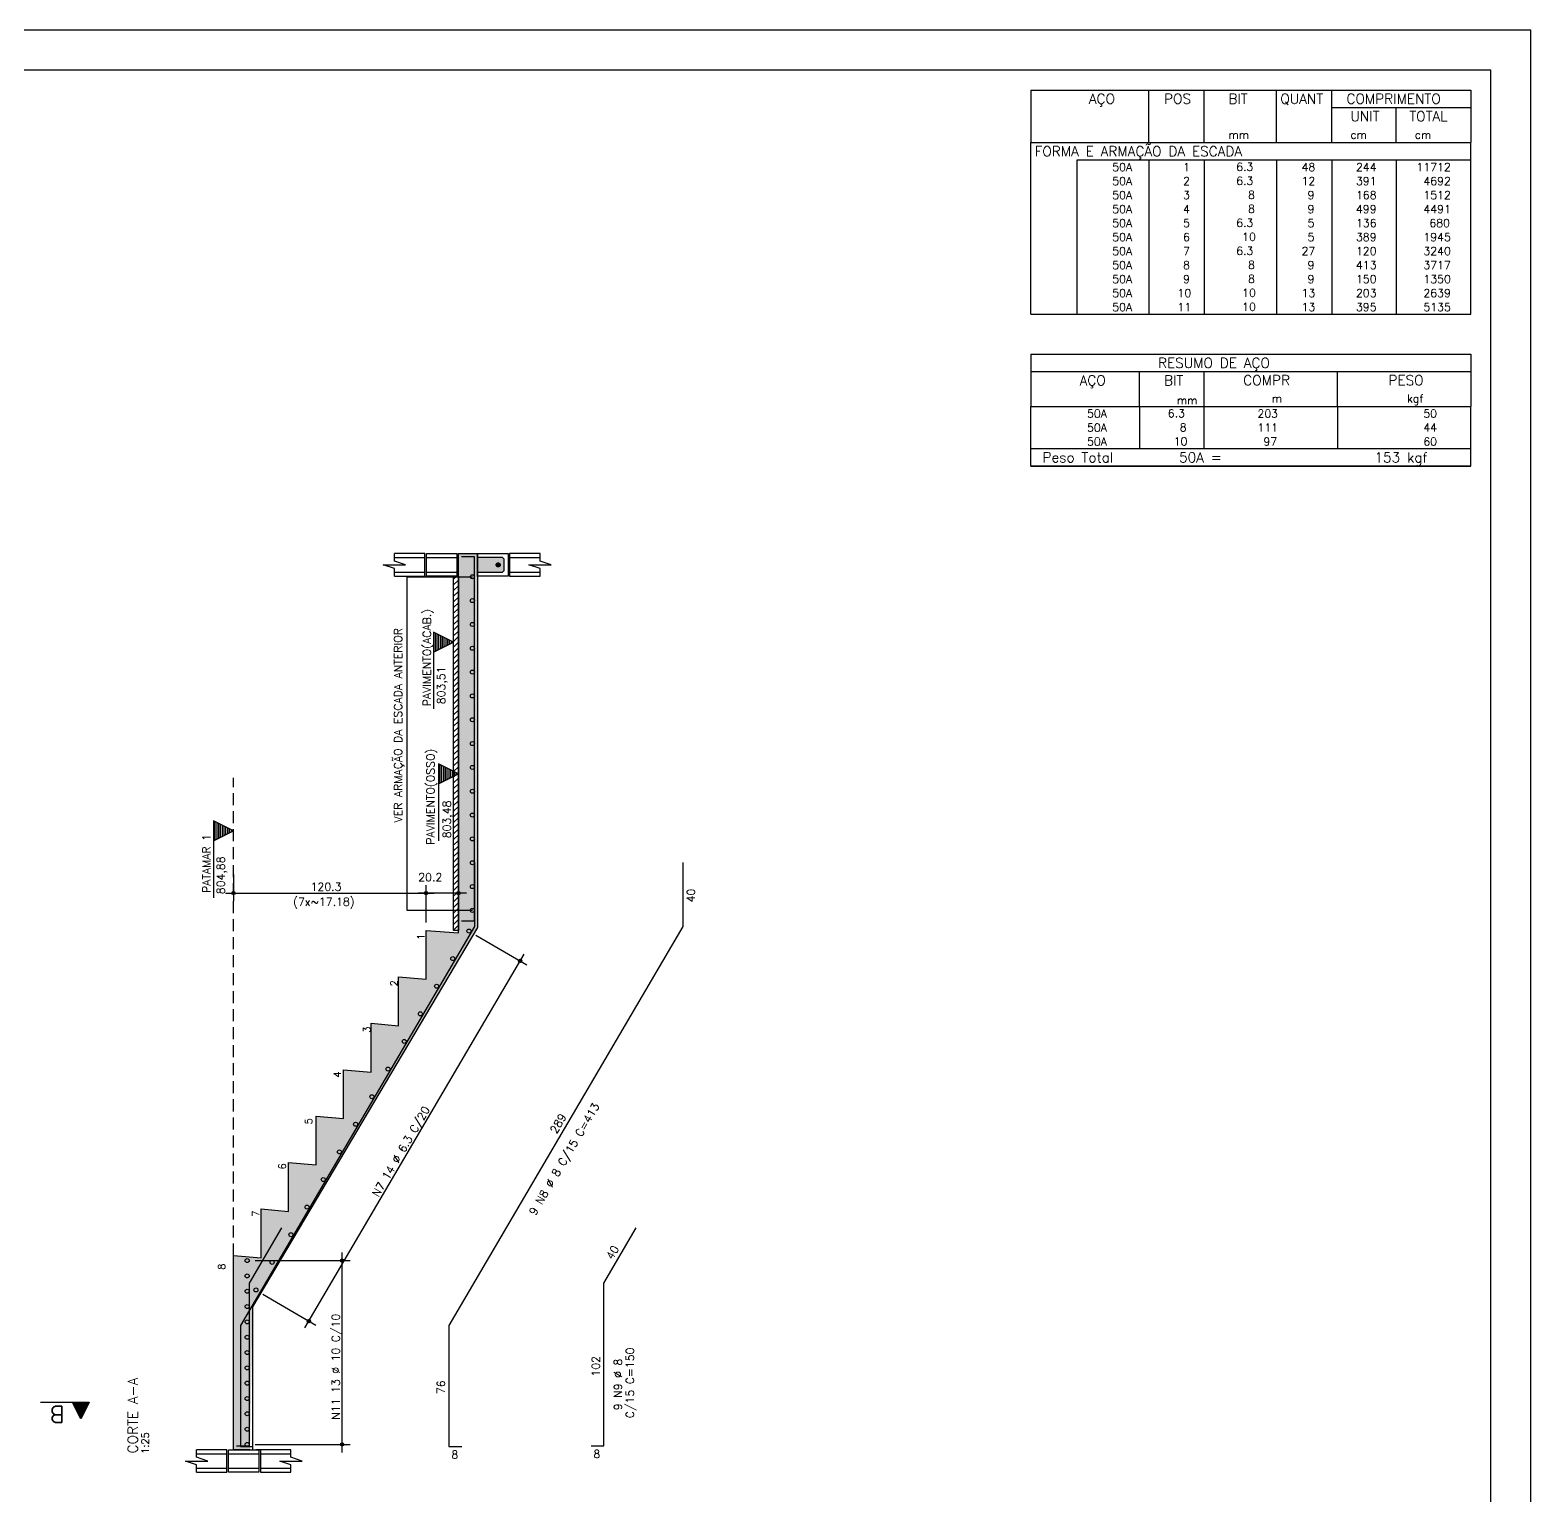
# Model space of a CAD drawing. Extents: x 0 to 84.1, y 0 to 59.4.
# Drawn here: x 46.59 to 84.1, y 22.76 to 59.4 of the extents above; entities that cross this region are included whole.
import ezdxf

# ---------------------------------------------------------------- set-up
doc = ezdxf.new("R2010")
doc.units = 0
doc.header["$MEASUREMENT"] = 0
doc.linetypes.add('ESTILO_TQS_0001', pattern=[0.45, 0.3, -0.15])
for name, color, linetype in [('ARQ_FOLHA', 7, 'CONTINUOUS'), ('PENA_01', 1, 'CONTINUOUS'), ('PENA_02', 2, 'CONTINUOUS'), ('PENA_03', 3, 'CONTINUOUS'), ('PENA_04', 4, 'CONTINUOUS'), ('PENA_05', 5, 'CONTINUOUS'), ('PENA_10', 253, 'CONTINUOUS')]:
    doc.layers.add(name, color=color, linetype=linetype)
doc.styles.get("Standard").update_dxf_attribs({"font": 'ROMANS.SHX'})

msp = doc.modelspace()

# ---------------------------------------------------------------- linework, layer by layer
at = {"layer": 'ARQ_FOLHA', "color": 1}
for points in [[(0, 0), (84.1, 0), (84.1, 59.4), (0, 59.4)], [(2.5, 1), (83.1, 1), (83.1, 58.4), (2.5, 58.4)]]:
    msp.add_lwpolyline(points, close=True, dxfattribs=at)
at = {"layer": 'PENA_01', "linetype": 'ESTILO_TQS_0001'}
msp.add_line((51.676, 28.774), (51.676, 40.709), dxfattribs=at)
at = {"layer": 'PENA_01', "linetype": 'Continuous'}
for p, q in [((51.676, 38.291), (51.676, 37.628)), ((56.489, 37.094), (56.489, 38.028)), ((56.489, 37.094), (56.489, 38.028)), ((57.296, 37.743), (57.296, 38.028)), ((51.476, 37.828), (56.689, 37.828)), ((57.496, 37.828), (56.289, 37.828)), ((57.733, 36.78), (59.009, 36.032)), ((53.459, 26.96), (58.938, 36.305)), ((52.217, 28.644), (54.59, 28.644)), ((54.39, 23.848), (54.39, 28.844)), ((52.409, 27.808), (53.733, 27.032)), ((52.217, 24.048), (54.59, 24.048))]:
    msp.add_line(p, q, dxfattribs=at)
msp.add_lwpolyline([(52.088, 23.914), (51.676, 23.914), (51.676, 28.774), (52.363, 28.714), (52.363, 29.934), (53.051, 29.874), (53.051, 31.094), (53.739, 31.034), (53.739, 32.254), (54.426, 32.194), (54.426, 33.414), (55.114, 33.354), (55.114, 34.574), (55.801, 34.514), (55.801, 35.734), (56.489, 35.674), (56.489, 36.894), (57.296, 36.834), (57.296, 46.313), (57.776, 46.313), (57.776, 36.969), (52.152, 27.484), (52.152, 23.914)], dxfattribs=at)
at = {"layer": 'PENA_02', "linetype": 'Continuous'}
for p, q in [((71.6, 57.9), (71.6, 56.587)), ((71.6, 57.9), (82.6, 57.9)), ((74.55, 56.587), (74.55, 57.9)), ((75.93, 56.587), (75.93, 57.9)), ((77.74, 56.587), (77.74, 57.9)), ((79.12, 56.587), (79.12, 57.9)), ((82.6, 57.9), (82.6, 56.587)), ((79.12, 57.462), (82.6, 57.462)), ((80.73, 56.587), (80.73, 57.462)), ((71.6, 56.587), (82.6, 56.587)), ((71.6, 56.15), (71.6, 56.587)), ((71.6, 56.587), (82.6, 56.587)), ((82.6, 56.15), (82.6, 56.587)), ((71.6, 55.8), (71.6, 56.15)), ((82.6, 56.15), (72.75, 56.15)), ((72.75, 56.15), (72.75, 55.8)), ((74.55, 56.15), (74.55, 55.8)), ((75.93, 56.15), (75.93, 55.8)), ((77.74, 56.15), (77.74, 55.8)), ((79.12, 56.15), (79.12, 55.8)), ((80.73, 56.15), (80.73, 55.8)), ((82.6, 55.8), (82.6, 56.15)), ((71.6, 55.45), (71.6, 55.8)), ((72.75, 55.8), (72.75, 55.45)), ((74.55, 55.8), (74.55, 55.45)), ((75.93, 55.8), (75.93, 55.45)), ((77.74, 55.8), (77.74, 55.45)), ((79.12, 55.8), (79.12, 55.45)), ((80.73, 55.8), (80.73, 55.45)), ((82.6, 55.45), (82.6, 55.8)), ((71.6, 55.1), (71.6, 55.45)), ((72.75, 55.45), (72.75, 55.1)), ((74.55, 55.45), (74.55, 55.1)), ((75.93, 55.45), (75.93, 55.1)), ((77.74, 55.45), (77.74, 55.1)), ((79.12, 55.45), (79.12, 55.1)), ((80.73, 55.45), (80.73, 55.1)), ((82.6, 55.1), (82.6, 55.45)), ((71.6, 54.75), (71.6, 55.1)), ((72.75, 55.1), (72.75, 54.75)), ((74.55, 55.1), (74.55, 54.75)), ((75.93, 55.1), (75.93, 54.75)), ((77.74, 55.1), (77.74, 54.75)), ((79.12, 55.1), (79.12, 54.75)), ((80.73, 55.1), (80.73, 54.75)), ((82.6, 54.75), (82.6, 55.1)), ((71.6, 54.4), (71.6, 54.75)), ((71.6, 54.05), (71.6, 54.4)), ((72.75, 54.75), (72.75, 54.4)), ((72.75, 54.4), (72.75, 54.05)), ((74.55, 54.75), (74.55, 54.4)), ((74.55, 54.4), (74.55, 54.05)), ((75.93, 54.75), (75.93, 54.4)), ((75.93, 54.4), (75.93, 54.05)), ((77.74, 54.75), (77.74, 54.4)), ((77.74, 54.4), (77.74, 54.05)), ((79.12, 54.75), (79.12, 54.4)), ((79.12, 54.4), (79.12, 54.05)), ((80.73, 54.75), (80.73, 54.4)), ((80.73, 54.4), (80.73, 54.05)), ((82.6, 54.4), (82.6, 54.75)), ((82.6, 54.05), (82.6, 54.4)), ((71.6, 53.7), (71.6, 54.05)), ((72.75, 54.05), (72.75, 53.7)), ((74.55, 54.05), (74.55, 53.7)), ((75.93, 54.05), (75.93, 53.7)), ((77.74, 54.05), (77.74, 53.7)), ((79.12, 54.05), (79.12, 53.7)), ((80.73, 54.05), (80.73, 53.7)), ((82.6, 53.7), (82.6, 54.05)), ((71.6, 53.35), (71.6, 53.7)), ((72.75, 53.7), (72.75, 53.35)), ((74.55, 53.7), (74.55, 53.35)), ((75.93, 53.7), (75.93, 53.35)), ((77.74, 53.7), (77.74, 53.35)), ((79.12, 53.7), (79.12, 53.35)), ((80.73, 53.7), (80.73, 53.35)), ((82.6, 53.35), (82.6, 53.7)), ((71.6, 53), (71.6, 53.35)), ((72.75, 53.35), (72.75, 53)), ((74.55, 53.35), (74.55, 53)), ((75.93, 53.35), (75.93, 53)), ((77.74, 53.35), (77.74, 53)), ((79.12, 53.35), (79.12, 53)), ((80.73, 53.35), (80.73, 53)), ((82.6, 53), (82.6, 53.35)), ((71.6, 52.65), (71.6, 53)), ((72.75, 53), (72.75, 52.65)), ((74.55, 53), (74.55, 52.65)), ((75.93, 53), (75.93, 52.65)), ((77.74, 53), (77.74, 52.65)), ((79.12, 53), (79.12, 52.65)), ((80.73, 53), (80.73, 52.65)), ((82.6, 52.65), (82.6, 53)), ((71.6, 52.3), (71.6, 52.65)), ((72.75, 52.65), (72.75, 52.3)), ((74.55, 52.65), (74.55, 52.3)), ((75.93, 52.65), (75.93, 52.3)), ((77.74, 52.65), (77.74, 52.3)), ((79.12, 52.65), (79.12, 52.3)), ((80.73, 52.65), (80.73, 52.3)), ((82.6, 52.3), (82.6, 52.65)), ((71.6, 52.3), (82.6, 52.3)), ((71.6, 51.3), (71.6, 49.988)), ((71.6, 51.3), (82.6, 51.3)), ((82.6, 51.3), (82.6, 49.988)), ((71.6, 50.863), (82.6, 50.863)), ((74.32, 49.988), (74.32, 50.863)), ((75.93, 49.988), (75.93, 50.863)), ((79.265, 49.988), (79.265, 50.863)), ((71.6, 49.988), (82.6, 49.988)), ((71.6, 49.638), (71.6, 49.988)), ((74.32, 49.988), (74.32, 49.638)), ((75.93, 49.638), (75.93, 49.988)), ((79.265, 49.988), (79.265, 49.638)), ((82.6, 49.638), (82.6, 49.988)), ((71.6, 49.288), (71.6, 49.638)), ((74.32, 49.638), (74.32, 49.288)), ((75.93, 49.288), (75.93, 49.638)), ((79.265, 49.638), (79.265, 49.288)), ((82.6, 49.288), (82.6, 49.638)), ((71.6, 48.938), (71.6, 49.288)), ((74.32, 49.288), (74.32, 48.938)), ((75.93, 48.938), (75.93, 49.288)), ((79.265, 49.288), (79.265, 48.938)), ((82.6, 48.938), (82.6, 49.288)), ((71.6, 48.938), (82.6, 48.938)), ((71.6, 48.5), (71.6, 48.938)), ((71.6, 48.938), (82.6, 48.938)), ((82.6, 48.5), (82.6, 48.938)), ((82.6, 48.5), (71.6, 48.5)), ((71.6, 48.5), (82.6, 48.5))]:
    msp.add_line(p, q, dxfattribs=at)
for points in [[(0, 0), (84.1, 0), (84.1, 59.4), (0, 59.4), (0, 0)], [(0, 0), (84.1, 0), (84.1, 59.4), (0, 59.4), (0, 0)], [(55.696, 45.753), (55.696, 45.939), (55.416, 46.033), (55.976, 46.033), (55.696, 46.126), (55.696, 46.313)], [(59.336, 45.753), (59.336, 45.939), (59.056, 46.033), (59.616, 46.033), (59.336, 46.126), (59.336, 46.313)], [(50.752, 23.354), (50.752, 23.541), (50.472, 23.634), (51.032, 23.634), (50.752, 23.728), (50.752, 23.914)], [(53.112, 23.354), (53.112, 23.541), (52.832, 23.634), (53.392, 23.634), (53.112, 23.728), (53.112, 23.914)]]:
    msp.add_lwpolyline(points, dxfattribs=at)
for centre, radius in [((51.676, 37.828), 0.04), ((51.676, 37.828), 0.02), ((56.489, 37.828), 0.04), ((56.489, 37.828), 0.04), ((56.489, 37.828), 0.02), ((56.489, 37.828), 0.02), ((57.296, 37.828), 0.04), ((57.296, 37.828), 0.02), ((58.837, 36.133), 0.0416), ((58.837, 36.133), 0.0208), ((54.39, 28.644), 0.0416), ((54.39, 28.644), 0.0208), ((53.561, 27.133), 0.0416), ((53.561, 27.133), 0.0208), ((54.39, 24.048), 0.0416), ((54.39, 24.048), 0.0208)]:
    msp.add_circle(centre, radius, dxfattribs=at)
at = {"layer": 'PENA_03', "linetype": 'Continuous'}
for p, q in [((56.456, 46.313), (55.696, 46.313)), ((55.696, 46.213), (56.456, 46.213)), ((56.456, 45.753), (56.456, 46.313)), ((56.496, 46.213), (57.256, 46.213)), ((59.336, 46.313), (58.576, 46.313)), ((58.576, 46.313), (58.576, 45.753)), ((58.576, 46.213), (59.336, 46.213)), ((55.696, 45.853), (56.456, 45.853)), ((56.496, 45.853), (57.256, 45.853)), ((58.576, 45.853), (59.336, 45.853)), ((55.696, 45.753), (56.456, 45.753)), ((56.012, 37.396), (56.012, 45.734)), ((56.012, 45.734), (57.646, 45.734)), ((57.176, 45.674), (57.255, 45.753)), ((57.176, 45.532), (57.296, 45.652)), ((57.176, 45.391), (57.296, 45.511)), ((58.576, 45.753), (59.336, 45.753)), ((57.176, 45.249), (57.296, 45.369)), ((57.176, 45.108), (57.296, 45.228)), ((57.176, 44.967), (57.296, 45.087)), ((57.176, 44.825), (57.296, 44.945)), ((57.176, 44.684), (57.296, 44.804)), ((57.176, 44.542), (57.296, 44.662)), ((56.676, 44.35), (56.676, 42.43)), ((57.176, 44.1), (56.676, 44.35)), ((56.721, 43.872), (56.721, 44.327)), ((56.765, 43.894), (56.765, 44.305)), ((56.81, 43.917), (56.81, 44.283)), ((57.176, 44.401), (57.296, 44.521)), ((57.176, 44.259), (57.296, 44.379)), ((57.176, 44.1), (56.676, 43.85)), ((56.854, 43.939), (56.854, 44.26)), ((56.899, 43.961), (56.899, 44.238)), ((56.944, 43.983), (56.944, 44.216)), ((56.988, 44.006), (56.988, 44.194)), ((57.033, 44.028), (57.033, 44.171)), ((57.077, 44.05), (57.077, 44.149)), ((57.122, 44.073), (57.122, 44.127)), ((57.176, 44.118), (57.296, 44.238)), ((57.176, 43.977), (57.296, 44.097)), ((57.176, 43.835), (57.296, 43.955)), ((57.176, 43.694), (57.296, 43.814)), ((57.176, 43.552), (57.296, 43.672)), ((57.176, 43.411), (57.296, 43.531)), ((57.176, 43.269), (57.296, 43.389)), ((57.176, 43.128), (57.296, 43.248)), ((57.176, 42.987), (57.296, 43.107)), ((57.176, 42.845), (57.296, 42.965)), ((57.176, 42.704), (57.296, 42.824)), ((57.176, 42.562), (57.296, 42.682)), ((57.176, 42.421), (57.296, 42.541)), ((57.176, 42.28), (57.296, 42.4)), ((57.176, 42.138), (57.296, 42.258)), ((57.176, 41.997), (57.296, 42.117)), ((57.176, 41.855), (57.296, 41.975)), ((57.176, 41.714), (57.296, 41.834)), ((57.176, 41.572), (57.296, 41.692)), ((57.176, 41.431), (57.296, 41.551)), ((57.176, 41.29), (57.296, 41.41)), ((57.176, 41.148), (57.296, 41.268)), ((56.796, 41.058), (56.796, 39.138)), ((57.296, 40.808), (56.796, 41.058)), ((56.841, 40.58), (56.841, 41.035)), ((56.885, 40.602), (56.885, 41.013)), ((56.93, 40.624), (56.93, 40.991)), ((56.974, 40.647), (56.974, 40.968)), ((57.019, 40.669), (57.019, 40.946)), ((57.064, 40.691), (57.064, 40.924)), ((57.108, 40.714), (57.108, 40.901)), ((57.176, 41.007), (57.296, 41.127)), ((57.176, 40.865), (57.296, 40.985)), ((57.296, 40.808), (56.796, 40.558)), ((57.153, 40.736), (57.153, 40.879)), ((57.176, 40.724), (57.296, 40.844)), ((57.176, 40.582), (57.296, 40.702)), ((57.176, 40.441), (57.296, 40.561)), ((57.197, 40.758), (57.197, 40.857)), ((57.242, 40.78), (57.242, 40.835)), ((57.176, 40.3), (57.296, 40.42)), ((57.176, 40.158), (57.296, 40.278)), ((57.176, 40.017), (57.296, 40.137)), ((57.176, 39.875), (57.296, 39.995)), ((57.176, 39.734), (57.296, 39.854)), ((51.176, 39.631), (51.176, 37.711)), ((51.676, 39.381), (51.176, 39.631)), ((51.22, 39.154), (51.22, 39.609)), ((51.265, 39.176), (51.265, 39.587)), ((51.309, 39.198), (51.309, 39.564)), ((51.354, 39.221), (51.354, 39.542)), ((51.399, 39.243), (51.399, 39.52)), ((51.443, 39.265), (51.443, 39.498)), ((51.488, 39.287), (51.488, 39.475)), ((51.532, 39.31), (51.532, 39.453)), ((51.577, 39.332), (51.577, 39.431)), ((51.622, 39.354), (51.622, 39.408)), ((57.176, 39.593), (57.296, 39.713)), ((57.176, 39.451), (57.296, 39.571)), ((57.176, 39.31), (57.296, 39.43)), ((51.676, 39.381), (51.176, 39.131)), ((57.176, 39.168), (57.296, 39.288)), ((57.176, 39.027), (57.296, 39.147)), ((57.176, 38.885), (57.296, 39.005)), ((57.176, 38.744), (57.296, 38.864)), ((57.176, 38.603), (57.296, 38.723)), ((57.176, 38.461), (57.296, 38.581)), ((57.176, 38.32), (57.296, 38.44)), ((57.176, 38.178), (57.296, 38.298)), ((57.176, 38.037), (57.296, 38.157)), ((57.176, 37.895), (57.296, 38.015)), ((57.176, 37.754), (57.296, 37.874)), ((57.176, 37.613), (57.296, 37.733)), ((57.176, 37.471), (57.296, 37.591)), ((57.646, 37.396), (56.012, 37.396)), ((57.176, 37.33), (57.296, 37.45)), ((57.176, 37.188), (57.296, 37.308)), ((57.176, 37.047), (57.296, 37.167)), ((57.176, 36.906), (57.296, 37.026)), ((51.512, 23.914), (50.752, 23.914)), ((50.752, 23.814), (51.512, 23.814)), ((51.512, 23.354), (51.512, 23.914)), ((51.552, 23.814), (52.312, 23.814)), ((52.992, 23.913), (52.232, 23.913)), ((53.112, 23.914), (52.352, 23.914)), ((52.352, 23.914), (52.352, 23.354)), ((52.352, 23.814), (53.112, 23.814)), ((50.752, 23.454), (51.512, 23.454)), ((50.752, 23.354), (51.512, 23.354)), ((51.552, 23.454), (52.312, 23.454)), ((52.352, 23.454), (53.112, 23.454)), ((52.352, 23.354), (53.112, 23.354))]:
    msp.add_line(p, q, dxfattribs=at)
for points in [[(57.256, 46.313), (57.256, 45.753), (56.496, 45.753), (56.496, 46.313), (57.256, 46.313)], [(58.536, 46.313), (58.536, 45.753), (57.776, 45.753), (57.776, 46.313), (58.536, 46.313)], [(57.776, 45.853), (58.396, 45.853), (58.436, 45.893), (58.436, 46.173), (58.396, 46.213), (57.776, 46.213)], [(58.29, 45.98), (58.279, 45.982), (58.269, 45.985), (58.26, 45.99), (58.253, 45.997), (58.246, 46.005), (58.242, 46.015), (58.24, 46.025), (58.24, 46.036), (58.242, 46.046), (58.246, 46.055), (58.253, 46.064), (58.26, 46.071), (58.269, 46.076), (58.279, 46.079), (58.29, 46.08), (58.3, 46.079), (58.31, 46.076), (58.319, 46.071), (58.327, 46.064), (58.333, 46.055), (58.337, 46.046), (58.339, 46.036), (58.339, 46.025), (58.337, 46.015), (58.333, 46.005), (58.327, 45.997), (58.319, 45.99), (58.31, 45.985), (58.3, 45.982), (58.29, 45.98)], [(57.296, 36.894), (57.176, 36.894), (57.176, 45.753), (57.296, 45.753), (57.296, 36.894)], [(56.676, 43.85), (57.176, 44.1), (56.676, 44.35), (56.676, 43.85)], [(56.796, 40.558), (57.296, 40.808), (56.796, 41.058), (56.796, 40.558)], [(51.176, 39.131), (51.676, 39.381), (51.176, 39.631), (51.176, 39.131)], [(48.066, 25.099), (47.862, 24.69), (47.657, 25.099), (48.066, 25.099)], [(52.312, 23.914), (52.312, 23.354), (51.552, 23.354), (51.552, 23.914), (52.312, 23.914)]]:
    msp.add_lwpolyline(points, dxfattribs=at)
for centre in [(57.646, 45.734), (58.29, 46.03), (57.646, 45.139), (57.646, 44.543), (57.646, 43.947), (57.646, 43.352), (57.646, 42.756), (57.646, 42.161), (57.646, 41.565), (57.646, 40.969), (57.646, 40.374), (57.646, 39.778), (57.646, 39.183), (57.646, 38.587), (57.646, 37.991), (57.646, 37.396), (57.56, 36.881), (57.156, 36.191), (56.751, 35.501), (56.346, 34.811), (55.942, 34.121), (55.537, 33.43), (55.133, 32.74), (54.728, 32.05), (54.323, 31.36), (53.919, 30.67), (53.514, 29.98), (53.11, 29.29), (52.017, 28.644), (52.641, 28.599), (52.017, 28.261), (52.017, 27.878), (52.237, 27.909), (52.017, 27.495), (52.017, 27.112), (52.017, 26.728), (52.017, 26.346), (52.017, 25.962), (52.017, 25.58), (52.017, 25.195), (52.017, 24.814), (52.017, 24.429), (52.017, 24.048)]:
    msp.add_circle(centre, 0.05, dxfattribs=at)
for points in [[(58.29, 45.98), (58.24, 46.036), (58.242, 46.046)], [(58.29, 45.98), (58.24, 46.025), (58.24, 46.036)], [(58.29, 45.98), (58.242, 46.015), (58.24, 46.025)], [(58.29, 45.98), (58.242, 46.046), (58.246, 46.055)], [(58.29, 45.98), (58.246, 46.005), (58.242, 46.015)], [(58.29, 45.98), (58.246, 46.055), (58.253, 46.064)], [(58.29, 45.98), (58.253, 45.997), (58.246, 46.005)], [(58.29, 45.98), (58.253, 46.064), (58.26, 46.071)], [(58.29, 45.98), (58.26, 45.99), (58.253, 45.997)], [(58.29, 45.98), (58.26, 46.071), (58.269, 46.076)], [(58.29, 45.98), (58.269, 45.985), (58.26, 45.99)], [(58.29, 45.98), (58.269, 46.076), (58.279, 46.079)], [(58.29, 45.98), (58.279, 45.982), (58.269, 45.985)], [(58.29, 45.98), (58.279, 46.079), (58.29, 46.08)], [(58.29, 45.98), (58.29, 46.08), (58.3, 46.079)], [(58.29, 45.98), (58.3, 46.079), (58.31, 46.076)], [(58.29, 45.98), (58.31, 46.076), (58.319, 46.071)], [(58.29, 45.98), (58.319, 46.071), (58.327, 46.064)], [(58.29, 45.98), (58.327, 46.064), (58.333, 46.055)], [(58.29, 45.98), (58.333, 46.055), (58.337, 46.046)], [(58.29, 45.98), (58.337, 46.046), (58.339, 46.036)], [(58.29, 45.98), (58.339, 46.036), (58.339, 46.025)], [(58.29, 45.98), (58.339, 46.025), (58.337, 46.015)], [(58.29, 45.98), (58.337, 46.015), (58.333, 46.005)], [(58.29, 45.98), (58.333, 46.005), (58.327, 45.997)], [(58.29, 45.98), (58.327, 45.997), (58.319, 45.99)], [(58.29, 45.98), (58.319, 45.99), (58.31, 45.985)], [(58.29, 45.98), (58.31, 45.985), (58.3, 45.982)], [(58.29, 45.98), (58.3, 45.982), (58.29, 45.98)]]:
    msp.add_solid(points, dxfattribs=at)
at = {"layer": 'PENA_04', "linetype": 'Continuous'}
for p, q in [((46.853, 25.101), (48.069, 25.101)), ((48.066, 25.099), (46.853, 25.099)), ((47.862, 24.686), (47.655, 25.099)), ((47.862, 24.69), (47.657, 25.099)), ((48.051, 25.069), (47.672, 25.069)), ((48.035, 25.037), (47.688, 25.037)), ((48.02, 25.005), (47.704, 25.005)), ((48.004, 24.973), (47.72, 24.973)), ((47.988, 24.941), (47.736, 24.941)), ((47.972, 24.909), (47.752, 24.909)), ((47.956, 24.878), (47.768, 24.877)), ((47.94, 24.846), (47.784, 24.846)), ((47.924, 24.814), (47.8, 24.814)), ((47.908, 24.782), (47.816, 24.782)), ((48.069, 25.101), (47.862, 24.686)), ((48.066, 25.099), (47.862, 24.69)), ((47.892, 24.75), (47.832, 24.75)), ((47.876, 24.718), (47.848, 24.718))]:
    msp.add_line(p, q, dxfattribs=at)
at = {"layer": 'PENA_05', "linetype": 'Continuous'}
for p, q in [((57.696, 46.233), (57.376, 46.233)), ((57.696, 37.132), (57.696, 46.233)), ((57.696, 38.595), (57.696, 36.995)), ((62.908, 38.595), (62.908, 36.995)), ((57.696, 36.995), (51.848, 27.019)), ((62.908, 36.995), (57.06, 27.019)), ((57.376, 37.132), (57.696, 37.132)), ((52.072, 28.079), (52.881, 29.46)), ((60.93, 28.079), (61.739, 29.46)), ((52.072, 24.01), (52.072, 28.079)), ((60.93, 24.01), (60.93, 28.079)), ((51.848, 27.019), (51.848, 23.994)), ((57.06, 27.019), (57.06, 23.994)), ((51.752, 24.01), (52.072, 24.01)), ((60.61, 24.01), (60.93, 24.01)), ((51.848, 23.994), (52.168, 23.994)), ((57.06, 23.994), (57.38, 23.994))]:
    msp.add_line(p, q, dxfattribs=at)
at = {"layer": 'PENA_10', "linetype": 'Continuous'}
for points in [[(57.776, 36.969), (57.296, 36.834), (57.296, 46.313)], [(57.776, 36.969), (57.296, 46.313), (57.776, 46.313)], [(57.776, 46.213), (57.776, 45.853), (58.396, 45.853)], [(57.776, 46.213), (58.396, 45.853), (58.436, 45.893)], [(57.776, 46.213), (58.436, 45.893), (58.436, 46.173)], [(57.776, 46.213), (58.436, 46.173), (58.396, 46.213)], [(57.776, 46.213), (58.396, 46.213), (57.776, 46.213)], [(57.776, 36.969), (52.152, 27.484), (52.363, 28.714)], [(57.776, 36.969), (52.363, 28.714), (53.051, 29.874)], [(57.776, 36.969), (53.051, 29.874), (53.739, 31.034)], [(57.776, 36.969), (53.739, 31.034), (54.426, 32.194)], [(57.776, 36.969), (54.426, 32.194), (55.114, 33.354)], [(57.776, 36.969), (55.114, 33.354), (55.801, 34.514)], [(57.776, 36.969), (55.801, 34.514), (56.489, 35.674)], [(57.776, 36.969), (56.489, 35.674), (57.296, 36.834)], [(57.296, 36.834), (56.489, 35.674), (56.489, 36.894)], [(56.489, 35.674), (55.801, 34.514), (55.801, 35.734)], [(55.801, 34.514), (55.114, 33.354), (55.114, 34.574)], [(55.114, 33.354), (54.426, 32.194), (54.426, 33.414)], [(54.426, 32.194), (53.739, 31.034), (53.739, 32.254)], [(53.739, 31.034), (53.051, 29.874), (53.051, 31.094)], [(53.051, 29.874), (52.363, 28.714), (52.363, 29.934)], [(52.152, 27.484), (51.676, 23.914), (51.676, 28.774)], [(52.152, 27.484), (51.676, 28.774), (52.363, 28.714)], [(52.152, 27.484), (52.088, 23.914), (51.676, 23.914)]]:
    msp.add_solid(points, dxfattribs=at)

# ---------------------------------------------------------------- texts
at = {"layer": 'PENA_02', "linetype": 'Continuous'}
for s, height, p in [('AÇO', 0.25, (73.05, 57.556)), ('POS', 0.25, (74.93, 57.556)), ('BIT', 0.25, (76.54, 57.556)), ('QUANT', 0.25, (77.836, 57.556)), ('COMPRIMENTO', 0.25, (79.489, 57.556)), ('UNIT', 0.25, (79.587, 57.119)), ('TOTAL', 0.25, (81.059, 57.119)), ('mm', 0.2, (76.54, 56.681)), ('cm', 0.2, (79.587, 56.681)), ('cm', 0.2, (81.197, 56.681)), ('FORMA E ARMAÇÃO DA ESCADA ', 0.25, (71.696, 56.244)), ('     50A', 0.2, (72.89, 55.875)), ('  1', 0.2, (75.13, 55.875)), ('    6.3', 0.2, (76.137, 55.881)), ('   48', 0.2, (77.92, 55.875)), ('    244', 0.2, (79.13, 55.875)), ('  11712', 0.2, (80.964, 55.875)), ('     50A', 0.2, (72.89, 55.525)), ('  2', 0.2, (75.13, 55.525)), ('    6.3', 0.2, (76.137, 55.531)), ('   12', 0.2, (77.92, 55.525)), ('    391', 0.2, (79.13, 55.525)), ('   4692', 0.2, (80.964, 55.525)), ('     50A', 0.2, (72.89, 55.175)), ('  3', 0.2, (75.13, 55.175)), ('      8', 0.2, (76.137, 55.181)), ('    9', 0.2, (77.92, 55.175)), ('    168', 0.2, (79.13, 55.175)), ('   1512', 0.2, (80.964, 55.175)), ('     50A', 0.2, (72.89, 54.825)), ('  4', 0.2, (75.13, 54.825)), ('      8', 0.2, (76.137, 54.831)), ('    9', 0.2, (77.92, 54.825)), ('    499', 0.2, (79.13, 54.825)), ('   4491', 0.2, (80.964, 54.825)), ('     50A', 0.2, (72.89, 54.475)), ('  5', 0.2, (75.13, 54.475)), ('    6.3', 0.2, (76.137, 54.481)), ('    5', 0.2, (77.92, 54.475)), ('    136', 0.2, (79.13, 54.475)), ('    680', 0.2, (80.964, 54.475)), ('     50A', 0.2, (72.89, 54.125)), ('  6', 0.2, (75.13, 54.125)), ('     10', 0.2, (76.137, 54.131)), ('    5', 0.2, (77.92, 54.125)), ('    389', 0.2, (79.13, 54.125)), ('   1945', 0.2, (80.964, 54.125)), ('     50A', 0.2, (72.89, 53.775)), ('  7', 0.2, (75.13, 53.775)), ('    6.3', 0.2, (76.137, 53.781)), ('   27', 0.2, (77.92, 53.775)), ('    120', 0.2, (79.13, 53.775)), ('   3240', 0.2, (80.964, 53.775)), ('     50A', 0.2, (72.89, 53.425)), ('     50A', 0.2, (72.89, 53.075)), ('  8', 0.2, (75.13, 53.425)), ('  9', 0.2, (75.13, 53.075)), ('      8', 0.2, (76.137, 53.431)), ('      8', 0.2, (76.137, 53.081)), ('    9', 0.2, (77.92, 53.425)), ('    9', 0.2, (77.92, 53.075)), ('    413', 0.2, (79.13, 53.425)), ('    150', 0.2, (79.13, 53.075)), ('   3717', 0.2, (80.964, 53.425)), ('   1350', 0.2, (80.964, 53.075)), ('     50A', 0.2, (72.89, 52.725)), (' 10', 0.2, (75.13, 52.725)), ('     10', 0.2, (76.137, 52.731)), ('   13', 0.2, (77.92, 52.725)), ('    203', 0.2, (79.13, 52.725)), ('   2639', 0.2, (80.964, 52.725)), ('     50A', 0.2, (72.89, 52.375)), (' 11', 0.2, (75.13, 52.375)), ('     10', 0.2, (76.137, 52.381)), ('   13', 0.2, (77.92, 52.375)), ('    395', 0.2, (79.13, 52.375)), ('   5135', 0.2, (80.964, 52.375)), ('RESUMO DE AÇO', 0.25, (74.78, 50.956)), ('AÇO', 0.25, (72.82, 50.519)), ('BIT', 0.25, (74.93, 50.519)), ('COMPR', 0.25, (76.909, 50.522)), ('PESO', 0.25, (80.538, 50.522)), ('kgf', 0.2, (81.001, 50.091)), ('     50A', 0.2, (72.26, 49.713)), ('    6.3', 0.2, (74.427, 49.719)), ('mm', 0.2, (75.251, 50.045)), ('    203', 0.2, (76.668, 49.713)), ('m', 0.2, (77.623, 50.091)), ('      50', 0.2, (80.515, 49.713)), ('     50A', 0.2, (72.26, 49.362)), ('      8', 0.2, (74.427, 49.369)), ('    111', 0.2, (76.668, 49.362)), ('      44', 0.2, (80.515, 49.362)), ('     50A', 0.2, (72.26, 49.013)), ('     10', 0.2, (74.427, 49.019)), ('     97', 0.2, (76.668, 49.013)), ('      60', 0.2, (80.515, 49.013)), ('Peso Total        50A =', 0.25, (71.893, 48.594)), ('     153 kgf', 0.25, (79.257, 48.594))]:
    msp.add_text(s, height=height, dxfattribs=at).set_placement(p)
at = {"layer": 'PENA_03', "linetype": 'Continuous'}
for s, height, rotation, p in [('VER ARMAÇÃO DA ESCADA ANTERIOR', 0.2, 90, (55.887, 39.593)), ('40', 0.2, 90, (63.208, 37.595)), ('1', 0.18, 90, (56.449, 36.659)), ('2', 0.18, 90, (55.776, 35.499)), ('3', 0.18, 90, (55.096, 34.339)), ('4', 0.18, 90, (54.361, 33.216)), ('N7 14 %%c 6.3 C/20', 0.2, 59.62, (55.297, 30.214)), ('9 N8 %%c 8 C/15 C=413', 0.2, 59.6199, (59.222, 29.757)), ('289', 0.2, 59.6209, (59.746, 31.798)), ('5', 0.18, 90, (53.644, 32.05)), ('6', 0.18, 90, (52.983, 30.92)), ('7', 0.18, 90, (52.32, 29.738)), ('40', 0.2, 59.6209, (61.147, 28.648)), ('8', 0.18, 90, (51.471, 28.412)), ('N11 13 %%c 10 C/10', 0.2, 90, (54.33, 24.666)), ('C/15 C=150', 0.2, 90, (61.684, 24.704)), ('102', 0.2, 90, (60.83, 25.745)), ('9 N9 %%c 8', 0.2, 90, (61.384, 24.904)), ('76', 0.2, 90, (56.96, 25.306)), ('1:25', 0.18, 90, (49.56, 23.813))]:
    msp.add_text(s, height=height, rotation=rotation, dxfattribs=at).set_placement(p)
for s, p in [('20.2', (56.292, 38.125)), ('120.3', (53.602, 37.888)), ('(7x~17.18)', (53.167, 37.512)), ('8', (57.12, 23.694)), ('8', (60.67, 23.71))]:
    msp.add_text(s, height=0.2, dxfattribs=at).set_placement(p)
at = {"layer": 'PENA_04', "linetype": 'Continuous'}
for s, height, rotation, p in [('PAVIMENTO(ACAB.)', 0.2, 90, (56.611, 42.496)), ('803,51', 0.2, 90, (56.965, 42.549)), ('PAVIMENTO(OSSO)', 0.2, 90, (56.699, 39.038)), ('803,48', 0.2, 90, (57.107, 39.198)), ('PATAMAR 1', 0.2, 90, (51.101, 37.831)), ('804,88', 0.2, 90, (51.457, 37.801)), ('B', 0.4, 180, (47.453, 25.001))]:
    msp.add_text(s, height=height, rotation=rotation, dxfattribs=at).set_placement(p)
at = {"layer": 'PENA_05', "linetype": 'Continuous'}
msp.add_text('CORTE A-A', height=0.25, rotation=90, dxfattribs=at).set_placement((49.281, 23.823))

doc.saveas('drawing.dxf')
